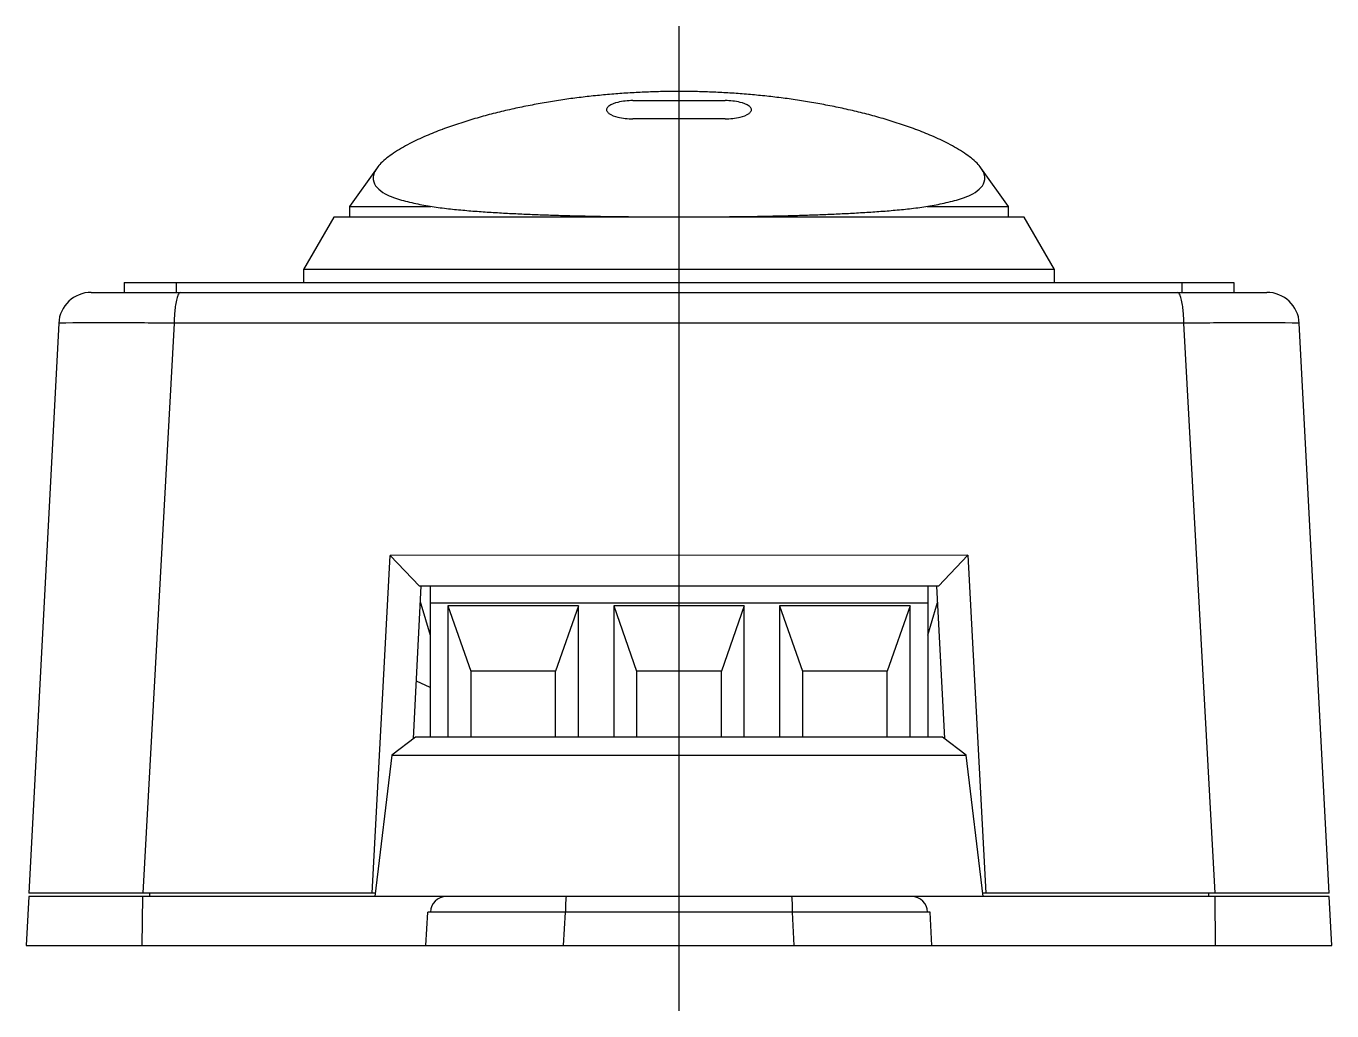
# Model space of a CAD drawing. Extents: x 3 to 263, y 7 to 182.
# Drawn here: x 5.89 to 45.89, y 89.21 to 119.36 of the extents above; entities that cross this region are included whole.
import ezdxf

# ---------------------------------------------------------------- set-up
doc = ezdxf.new("R2010")
doc.units = 0
doc.linetypes.add('CENTER', pattern=[50.8, 31.75, -6.35, 6.35, -6.35])
doc.layers.get('0').update_dxf_attribs({"linetype": 'CONTINUOUS'})
doc.layers.add('CENTER', color=1, linetype='CENTER')

msp = doc.modelspace()

# ---------------------------------------------------------------- linework, layer by layer
at = {"color": 7, "linetype": 'CONTINUOUS'}
for p, q in [((26.144, 117.359), (25.894, 117.36)), ((24.479, 117.083), (27.31, 117.083)), ((27.31, 116.517), (24.479, 116.517)), ((16.644, 115.018), (15.797, 113.84)), ((35.992, 113.84), (35.144, 115.019)), ((15.797, 113.84), (15.797, 113.51)), ((15.797, 113.84), (18.294, 113.84)), ((33.495, 113.84), (35.992, 113.84)), ((35.992, 113.51), (35.992, 113.84)), ((15.318, 113.51), (14.394, 111.91)), ((36.471, 113.51), (15.318, 113.51)), ((37.394, 111.91), (36.471, 113.51)), ((14.394, 111.91), (14.394, 111.51)), ((37.394, 111.91), (14.394, 111.91)), ((37.394, 111.51), (37.394, 111.91)), ((7.891, 111.21), (43.897, 111.21)), ((8.894, 111.51), (42.894, 111.51)), ((8.894, 111.51), (8.894, 111.21)), ((10.494, 111.51), (10.494, 111.21)), ((41.294, 111.51), (41.294, 111.21)), ((42.894, 111.51), (42.894, 111.21)), ((6.893, 110.263), (5.978, 92.81)), ((10.429, 110.263), (9.471, 92.81)), ((41.359, 110.263), (10.429, 110.263)), ((42.318, 92.81), (41.359, 110.263)), ((45.81, 92.81), (44.896, 110.263)), ((16.499, 92.81), (17.047, 103.157)), ((34.742, 103.158), (17.047, 103.157)), ((17.047, 103.157), (17.95, 102.21)), ((33.839, 102.21), (34.742, 103.158)), ((34.742, 103.158), (35.289, 92.81)), ((17.763, 97.546), (18.001, 102.21)), ((33.839, 102.21), (17.95, 102.21)), ((18.274, 102.21), (18.274, 97.592)), ((33.514, 102.21), (33.514, 97.592)), ((33.787, 102.21), (34.026, 97.546)), ((17.975, 101.712), (17.987, 101.671)), ((17.987, 101.671), (18.274, 100.716)), ((18.274, 101.703), (33.514, 101.703)), ((22.814, 101.61), (18.814, 101.61)), ((18.814, 101.61), (18.814, 97.592)), ((18.814, 101.61), (19.514, 99.61)), ((22.814, 101.61), (22.114, 99.61)), ((22.814, 97.592), (22.814, 101.61)), ((27.894, 101.61), (23.894, 101.61)), ((23.894, 101.61), (23.894, 97.592)), ((23.894, 101.61), (24.594, 99.61)), ((27.894, 101.61), (27.194, 99.61)), ((27.894, 97.592), (27.894, 101.61)), ((32.974, 101.61), (28.974, 101.61)), ((28.974, 101.61), (28.974, 97.592)), ((28.974, 101.61), (29.674, 99.61)), ((32.974, 101.61), (32.274, 99.61)), ((32.974, 97.592), (32.974, 101.61)), ((33.514, 100.716), (33.785, 101.616)), ((33.785, 101.616), (33.814, 101.712)), ((22.114, 99.61), (19.514, 99.61)), ((19.514, 99.61), (19.514, 97.592)), ((22.114, 97.592), (22.114, 99.61)), ((27.194, 99.61), (24.594, 99.61)), ((24.594, 99.61), (24.594, 97.592)), ((27.194, 97.592), (27.194, 99.61)), ((32.274, 99.61), (29.674, 99.61)), ((29.674, 99.61), (29.674, 97.592)), ((32.274, 97.592), (32.274, 99.61)), ((18.274, 99.109), (17.849, 99.301)), ((17.823, 97.592), (17.1, 97.037)), ((33.965, 97.592), (17.823, 97.592)), ((34.689, 97.037), (33.965, 97.592)), ((17.1, 97.037), (16.572, 92.71)), ((17.1, 97.037), (34.689, 97.037)), ((35.217, 92.71), (34.689, 97.037)), ((16.584, 92.81), (5.978, 92.81)), ((9.677, 92.81), (9.676, 92.71)), ((45.81, 92.81), (35.204, 92.81)), ((42.112, 92.81), (42.113, 92.71)), ((5.973, 92.71), (5.894, 91.21)), ((45.816, 92.71), (5.973, 92.71)), ((9.454, 91.21), (9.47, 92.71)), ((42.334, 91.21), (42.318, 92.71)), ((45.894, 91.21), (45.816, 92.71)), ((18.144, 91.21), (18.198, 92.237)), ((33.591, 92.237), (18.198, 92.237)), ((22.361, 91.21), (22.418, 92.237)), ((29.427, 91.21), (29.37, 92.237)), ((33.644, 91.21), (33.591, 92.237)), ((5.894, 91.21), (45.894, 91.21))]:
    msp.add_line(p, q, dxfattribs=at)
for centre, radius, start, end in [((26.124, 90.639), 26.736, 96.3995, 97.4789), ((25.456, 96.785), 20.554, 95.0567, 96.4576), ((25.649, 95.375), 21.976, 93.9258, 95.2336), ((26.586, 80.778), 36.603, 93.0413, 93.8254), ((26.63, 73.24), 44.134, 91.9291, 92.5787), ((25.865, 94.759), 22.602, 90.5589, 91.8267), ((25.922, 86.536), 30.824, 90.0505, 90.5152), ((25.924, 94.759), 22.602, 88.1733, 89.4411), ((25.159, 73.24), 44.134, 87.4213, 88.0709), ((25.202, 80.778), 36.603, 86.1746, 86.9587), ((26.14, 95.375), 21.976, 84.7664, 86.0742), ((26.333, 96.785), 20.554, 83.5424, 84.9433), ((25.664, 90.639), 26.736, 82.5211, 83.6005), ((24.729, 99.082), 18.171, 101.3783, 102.9913), ((24.542, 100.469), 16.774, 99.9481, 101.6869), ((24.922, 98.954), 18.333, 98.7148, 100.2993), ((25.43, 96.236), 21.097, 97.5868, 98.959), ((23.757, 116.801), 0.0825, 154.1338, 180.0905), ((23.757, 116.8), 0.0825, 179.9095, 205.8662), ((23.862, 116.747), 0.2, 125.3088, 153.4029), ((24.183, 116.262), 0.782, 102.1996, 123.9988), ((24.524, 114.814), 2.269, 91.1303, 102.8765), ((27.265, 114.814), 2.269, 77.1235, 88.8697), ((27.606, 116.262), 0.782, 56.0012, 77.8004), ((27.927, 116.747), 0.2, 26.5971, 54.6912), ((28.032, 116.801), 0.0825, 359.9095, 25.8662), ((28.032, 116.8), 0.0825, 334.1338, 0.0905), ((26.359, 96.236), 21.097, 81.041, 82.4132), ((26.867, 98.954), 18.333, 79.7007, 81.2852), ((27.246, 100.469), 16.774, 78.3131, 80.0519), ((27.059, 99.082), 18.171, 77.0087, 78.6217), ((24.379, 100.353), 16.854, 106.3167, 108.0962), ((25.778, 95.249), 22.146, 104.7372, 106.079), ((23.997, 101.923), 15.239, 102.7102, 104.6451), ((23.862, 116.854), 0.2, 206.5971, 234.6912), ((24.183, 117.338), 0.782, 236.0012, 257.8004), ((24.524, 118.787), 2.269, 257.1235, 268.8697), ((27.265, 118.787), 2.269, 271.1303, 282.8765), ((27.606, 117.338), 0.782, 282.1996, 303.9988), ((27.927, 116.854), 0.2, 305.3088, 333.4029), ((27.792, 101.923), 15.239, 75.3549, 77.2898), ((26.011, 95.249), 22.146, 73.921, 75.2628), ((27.409, 100.353), 16.854, 71.9038, 73.6833), ((22.012, 107.073), 9.728, 110.2529, 113.426), ((22.996, 104.552), 12.433, 108.0489, 110.49), ((28.792, 104.552), 12.433, 69.51, 71.9511), ((29.777, 107.073), 9.728, 66.574, 69.7471), ((19.905, 111.334), 4.972, 117.0408, 123.7239), ((21.286, 108.694), 7.951, 113.2725, 117.2575), ((30.503, 108.694), 7.951, 62.7425, 66.7275), ((31.884, 111.334), 4.972, 56.2761, 62.9592), ((18.475, 113.442), 2.425, 123.2788, 134.8753), ((33.314, 113.442), 2.425, 45.1247, 56.7212), ((17.044, 114.674), 0.521, 152.9865, 172.5401), ((17.377, 114.508), 0.893, 145.1373, 153.2223), ((17.799, 114.166), 1.436, 136.1556, 143.5691), ((33.989, 114.166), 1.436, 36.4309, 43.8444), ((34.412, 114.508), 0.893, 26.7777, 34.8627), ((34.745, 114.674), 0.521, 7.4599, 27.0135), ((16.9, 114.698), 0.375, 173.3744, 185.7832), ((16.947, 114.716), 0.424, 187.505, 224.4035), ((17.384, 115.126), 1.023, 223.7127, 241.4171), ((34.405, 115.126), 1.023, 298.5829, 316.2873), ((34.841, 114.716), 0.424, 315.5965, 352.495), ((34.889, 114.698), 0.375, 354.2168, 6.6256), ((17.741, 115.764), 1.754, 241.1396, 250.1153), ((18.25, 117.148), 3.229, 249.9715, 254.6299), ((19.554, 122.084), 8.334, 254.9796, 258.5118), ((32.234, 122.084), 8.334, 281.4882, 285.0204), ((33.539, 117.148), 3.229, 285.3701, 290.0285), ((34.048, 115.764), 1.754, 289.8847, 298.8604), ((19.359, 120.414), 6.66, 257.2986, 261.6743), ((22.209, 143.65), 30.069, 262.712, 263.6715), ((21.333, 136.351), 22.718, 263.8374, 265.1044), ((21.392, 136.487), 22.859, 264.9872, 266.2441), ((24.6, 182.934), 69.416, 266.11324, 266.52628), ((21.996, 139.302), 25.706, 266.4274, 267.5448), ((23.039, 155.704), 42.139, 267.0824, 267.763), ((28.749, 155.704), 42.139, 272.237, 272.9176), ((29.793, 139.302), 25.706, 272.4552, 273.5726), ((27.189, 182.934), 69.416, 273.47372, 273.88676), ((30.397, 136.487), 22.859, 273.7559, 275.0128), ((30.456, 136.351), 22.718, 274.8956, 276.1626), ((29.58, 143.65), 30.069, 276.3285, 277.288), ((32.43, 120.414), 6.66, 278.3257, 282.7014), ((22.885, 147.544), 33.98, 267.4854, 268.329), ((23.961, 174.423), 60.88, 268.05448, 268.52526), ((25.562, 232.392), 118.871, 268.47282, 269.07546), ((25.833, 261.354), 147.834, 269.15175, 270.02383), ((25.956, 261.354), 147.834, 269.97617, 270.84825), ((26.226, 232.392), 118.871, 270.92454, 271.52718), ((27.828, 174.423), 60.88, 271.47474, 271.94552), ((28.903, 147.544), 33.98, 271.671, 272.5146), ((7.891, 110.21), 1, 90.0001, 177.0022), ((10.694, 111.066), 0.16, 115.6835, 158.4852), ((41.095, 111.066), 0.16, 21.5148, 64.3165), ((43.897, 110.21), 1, 2.9978, 90), ((13.053, 110.416), 2.615, 167.7652, 176.608), ((11.293, 110.81), 0.811, 157.146, 168.5831), ((40.496, 110.81), 0.811, 11.4169, 22.854), ((38.735, 110.416), 2.615, 3.392, 12.2348), ((19.539, 110.023), 9.113, 176.55, 178.4916), ((32.25, 110.023), 9.113, 1.5084, 3.45), ((8.087, 65.317), 44.962, 89.3208, 91.5221), ((7.6, -157.523), 267.801, 89.39474, 89.7818), ((44.188, -157.523), 267.801, 90.2182, 90.60526), ((43.702, 65.317), 44.962, 88.4779, 90.6792), ((18.771, 92.217), 0.494, 90.4336, 177.6763), ((30.786, 92.236), 8.368, 177.5226, 179.9944), ((24.026, 92.518), 1.602, 174.4041, 177.148), ((22.58, 92.661), 0.149, 160.5232, 174.9016), ((29.208, 92.661), 0.149, 5.0984, 19.4768), ((27.763, 92.518), 1.602, 2.852, 5.5959), ((21.003, 92.236), 8.368, 0.0056, 2.4774), ((33.018, 92.217), 0.494, 2.3237, 89.5664)]:
    msp.add_arc(centre, radius, start, end, dxfattribs=at)
at = {"layer": 'CENTER', "color": 1, "linetype": 'CENTER'}
msp.add_line((25.894, 119.36), (25.894, 89.21), dxfattribs=at)

doc.saveas('drawing.dxf')
